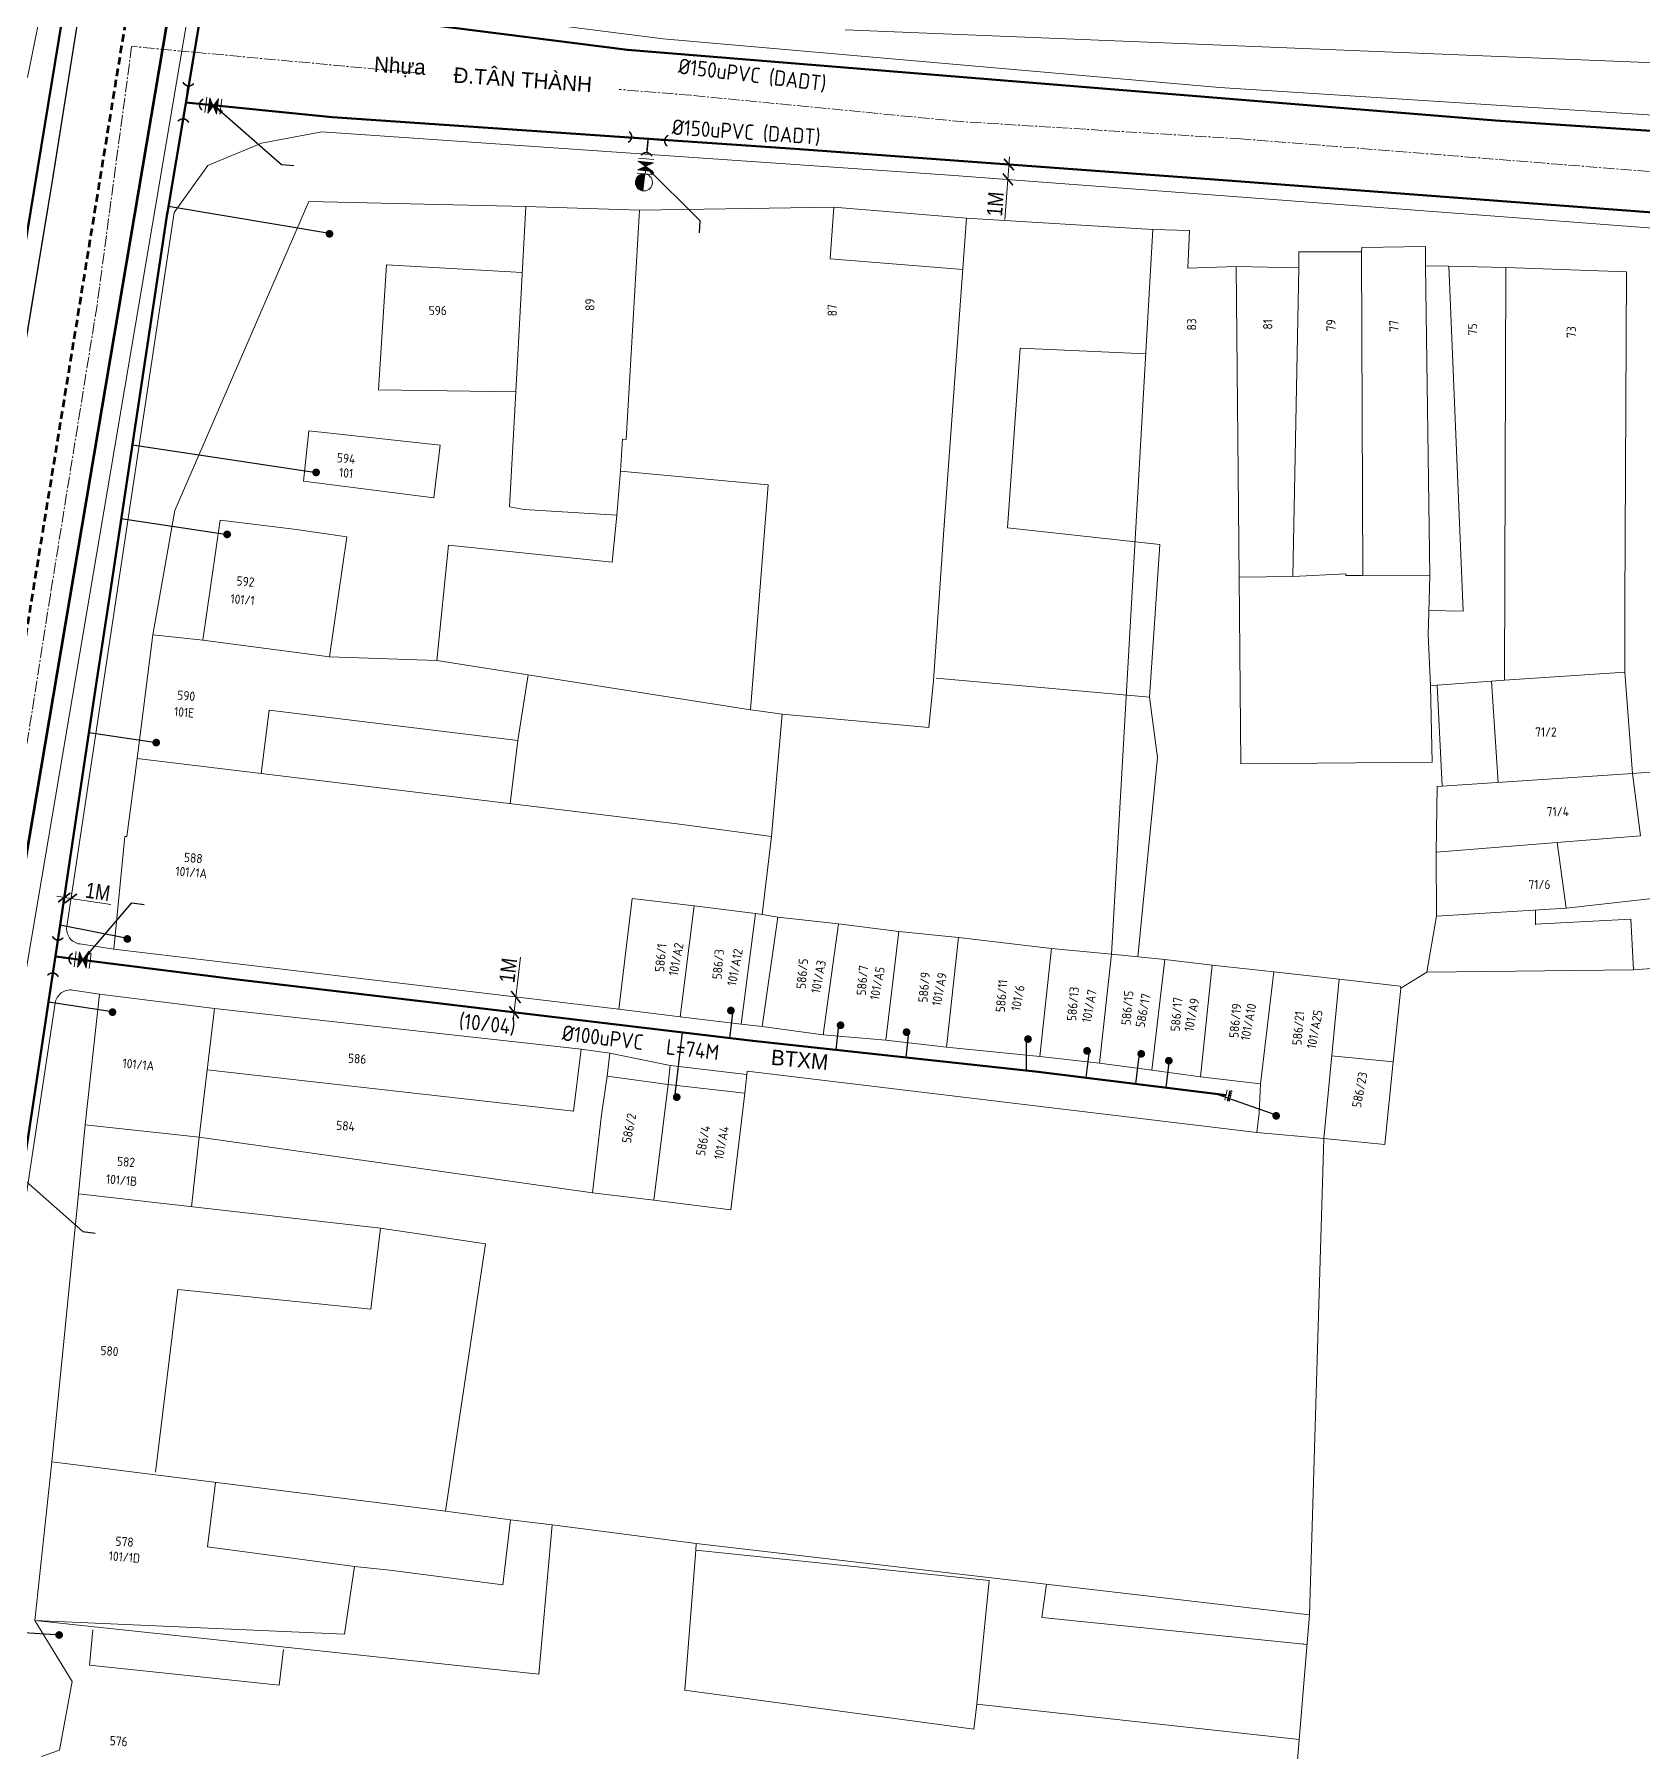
# Model space of a CAD drawing. Header units: inches. Extents: x 595615 to 1194060, y 1190840 to 2385448.
# Drawn here: x 596780.2 to 596884.4, y 1192943.2 to 1193054.5 of the extents above; entities that cross this region are included whole.
import ezdxf
from ezdxf.enums import TextEntityAlignment as Align

# ---------------------------------------------------------------- set-up
doc = ezdxf.new("R2010")
doc.units = ezdxf.units.IN
doc.header["$MEASUREMENT"] = 0
doc.linetypes.add('CENTER2', pattern=[1.125, 0.75, -0.125, 0.125, -0.125])
doc.linetypes.add('DASHED', pattern=[0.75, 0.5, -0.25])
doc.layers.get('Defpoints').update_dxf_attribs({"color": 1})
for name, color, linetype, lineweight in [('Chitiet', 4, 'Continuous', 9), ('DN 100 uPVC', 4, 'Continuous', 50), ('DN 25 PE', 40, 'Continuous', 30), ('DUONG CACH LE', 112, 'Continuous', 5), ('NAM-CDAI', 220, 'Continuous', 25), ('Nen tim duong', 9, 'CENTER2', 0), ('Nen_HTHANH-TP', 9, 'Continuous', 0), ('Nen_SN-HTHANH-TP_new', 7, 'Continuous', 0), ('Nen_SN_HTHANH_old', 9, 'Continuous', 0), ('Nen_TANTHANH-TP', 8, 'Continuous', 5), ('ONG BTCT', 61, 'DASHED', 100), ('ONG CAP 2 (DADT)', 140, 'Continuous', 70), ('ONG CAP 3 (DADT)', 221, 'Continuous', 50), ('ONGCAP2', 5, 'Continuous', 20), ('TEXT PIPE', 3, 'Continuous', 25), ('Text_GiaoThong', 142, 'Continuous', 0), ('TLK 15', 220, 'Continuous', 20), ('Trucuuhoa', 1, 'Continuous', 15), ('VAN', 7, 'Continuous', 20)]:
    doc.layers.add(name, color=color, linetype=linetype, lineweight=lineweight)
doc.layers.add('ki hieu van', color=170, linetype='Continuous')
doc.styles.add('Giao Thong', font='VAPTIMN_0.TTF', dxfattribs={"height": 1})
doc.styles.add('Sonha_QTB', font='isocp.shx', dxfattribs={"height": 0.6, "bigfont": 'bigfont.shx'})
doc.styles.add('text', font='isocp2.shx')
doc.styles.add('VNI-HC', font='VHELVCN_0.TTF')
doc.dimstyles.new('DUONG KICH THUOC', dxfattribs={"dimtxt": 1, "dimasz": 0.7, "dimexe": 0.5, "dimexo": 0.3, "dimgap": 0.2, "dimtad": 1, "dimzin": 0, "dimdsep": 46, "dimtxsty": 'VNI-HC', "dimblk": 'ARCHTICK', "dimcen": 0.09, "dimdle": 0.5, "dimclrd": 256, "dimclre": 256, "dimclrt": 256, "dimadec": 0, "dimazin": 0, "dimtfac": 1, "dimtofl": 0, "dimtmove": 0, "dimatfit": 3, "dimfxl": 1, "dimtolj": 1, "dimtzin": 0, "dimlwd": -1, "dimlwe": -1, "dimarcsym": 0})

# ---------------------------------------------------------------- blocks, each defined once
blk = doc.blocks.new('BIT')
at = {"layer": 'Chitiet', "ltscale": 100}
for p, q in [((0.35, 0), (-0.35, 0)), ((-0.3, -0.16), (-0.35, -0.21)), ((0.35, -0.16), (-0.35, -0.16)), ((-0.18, -0.16), (-0.34, -0.33)), ((-0.06, -0.16), (-0.22, -0.33)), ((0.07, -0.16), (-0.09, -0.33)), ((0.19, -0.16), (0.03, -0.33)), ((0.32, -0.16), (0.15, -0.33)), ((0.35, -0.25), (0.28, -0.33))]:
    blk.add_line(p, q, dxfattribs=at)
blk = doc.blocks.new('VAN')
at = {"layer": 'VAN'}
h = blk.add_hatch(color=256, dxfattribs=at)
h.paths.add_polyline_path([(0.21, -0.5), (0.49, 0), (0.21, 0.5)])
h.paths.add_polyline_path([(0.77, 0.5), (0.49, 0), (0.77, -0.5)])
at = {"layer": 'VAN', "ltscale": 100}
for p, q in [((0, 0.5), (0, -0.5)), ((0.77, -0.5), (0.21, 0.5)), ((0.21, -0.5), (0.77, 0.5)), ((0.21, 0.5), (0.21, -0.5)), ((0.77, 0.5), (0.77, -0.5)), ((0.98, 0.5), (0.98, -0.5))]:
    blk.add_line(p, q, dxfattribs=at)
blk = doc.blocks.new('TE+VAN')
at = {"layer": 'Chitiet', "ltscale": 100, "const_width": 0.1}
for points in [[(-0.35, 1.28, 0.571257), (0.35, 1.28)], [(1.1, 0.35, 0.571257), (1.1, -0.35)], [(0.35, -1.28, 0.571257), (-0.35, -1.28)]]:
    blk.add_lwpolyline(points, format="xyb", dxfattribs=at)
for points in [[(0, -1.08), (0, 1.08)], [(0.9, 0), (0, 0)]]:
    blk.add_lwpolyline(points, dxfattribs=at)
at = {"layer": 'VAN'}
blk.add_blockref('VAN', (1.3, 0), dxfattribs=at)
blk = doc.blocks.new('_ArchTick')
at = {"color": 0, "linetype": 'ByBlock', "const_width": 0.15}
blk.add_lwpolyline([(-0.5, -0.5), (0.5, 0.5)], dxfattribs=at)
blk = doc.blocks.new('*D77')
at = {"layer": 'Defpoints', "color": 0}
for p in [(596811.37, 1192992.08), (596811.37, 1192992.08), (596811.25, 1192991.09)]:
    blk.add_point(p, dxfattribs=at)
at = {"layer": 'DUONG CACH LE'}
for p, q in [((596811.37, 1192992.08), (596811.68, 1192994.67)), ((596811.19, 1192990.59), (596811.37, 1192992.08)), ((596811.67, 1192992.05), (596811.86, 1192992.02)), ((596811.55, 1192991.05), (596811.74, 1192991.03))]:
    blk.add_line(p, q, dxfattribs=at)
at = {"layer": 'DUONG CACH LE', "xscale": 0.7, "yscale": 0.7, "zscale": 0.7}
for p, rotation in [((596811.25, 1192991.09), 263.2034563289758), ((596811.37, 1192992.08), 83.20345632897588)]:
    blk.add_blockref('_ArchTick', p, dxfattribs=dict(at, rotation=rotation))
at = {"layer": 'DUONG CACH LE', "insert": (596810.87, 1192993.81), "char_height": 1, "attachment_point": 5, "rotation": 83.2035, "style": 'VNI-HC'}
blk.add_mtext('\\A1;1M', dxfattribs=at)
blk = doc.blocks.new('TLK 15')
at = {"layer": 'TLK 15', "linetype": 'Continuous', "const_width": 0.25}
blk.add_lwpolyline([(-0.125, 0, 1), (0.125, 0, 1)], format="xyb", close=True, dxfattribs=at)
blk = doc.blocks.new('Trucuuhoa100')
at = {"layer": 'Trucuuhoa', "linetype": 'Continuous'}
blk.add_hatch(color=256, dxfattribs=at).paths.add_polyline_path([(0.55, 0, 0.414373), (0, 0.55, 0.414055), (-0.55, 0)])
blk.add_line((-0.55, 0), (0.55, 0), dxfattribs=at)
at = {"layer": 'Trucuuhoa', "linetype": 'Continuous', "flags": 128}
blk.add_lwpolyline([(0.55, -0.02), (0.89, -0.02)], dxfattribs=at)
at = {"layer": 'Trucuuhoa', "linetype": 'Continuous'}
blk.add_circle((0, 0), 0.551, dxfattribs=at)
blk = doc.blocks.new('*D155')
at = {"layer": 'Defpoints', "color": 0}
for p in [(596843.34, 1193046.04), (596843.27, 1193045.08), (596843.27, 1193045.08)]:
    blk.add_point(p, dxfattribs=at)
at = {"layer": 'DUONG CACH LE'}
for p, q in [((596843.38, 1193046.54), (596843.27, 1193045.08)), ((596843.64, 1193046.02), (596843.84, 1193046)), ((596843.27, 1193045.08), (596843.07, 1193042.47)), ((596843.57, 1193045.05), (596843.77, 1193045.04))]:
    blk.add_line(p, q, dxfattribs=at)
at = {"layer": 'DUONG CACH LE', "xscale": 0.7, "yscale": 0.7, "zscale": 0.7}
for p, rotation in [((596843.34, 1193046.04), 85.69339968347415), ((596843.27, 1193045.08), 265.6933996834742)]:
    blk.add_blockref('_ArchTick', p, dxfattribs=dict(at, rotation=rotation))
at = {"layer": 'DUONG CACH LE', "insert": (596842.45, 1193043.48), "char_height": 1, "attachment_point": 5, "rotation": 85.6934, "style": 'VNI-HC'}
blk.add_mtext('\\A1;1M', dxfattribs=at)
blk = doc.blocks.new('*D156')
at = {"layer": 'Defpoints', "color": 0}
for p in [(596782.09, 1192998.53), (596782.52, 1192998.47), (596782.52, 1192998.47)]:
    blk.add_point(p, dxfattribs=at)
at = {"layer": 'DUONG CACH LE'}
for p, q in [((596781.6, 1192998.61), (596782.52, 1192998.47)), ((596782.13, 1192998.83), (596782.16, 1192999.03)), ((596782.52, 1192998.47), (596785.11, 1192998.08)), ((596782.57, 1192998.76), (596782.6, 1192998.96))]:
    blk.add_line(p, q, dxfattribs=at)
at = {"layer": 'DUONG CACH LE', "xscale": 0.7, "yscale": 0.7, "zscale": 0.7}
for p, rotation in [((596782.09, 1192998.53), 171.4364488690022), ((596782.52, 1192998.47), 351.4364488690022)]:
    blk.add_blockref('_ArchTick', p, dxfattribs=dict(at, rotation=rotation))
at = {"layer": 'DUONG CACH LE', "insert": (596784.27, 1192998.91), "char_height": 1, "attachment_point": 5, "rotation": 351.4364, "style": 'VNI-HC'}
blk.add_mtext('\\A1;1M', dxfattribs=at)

msp = doc.modelspace()

# ---------------------------------------------------------------- linework, layer by layer
at = {"layer": 'DN 100 uPVC'}
msp.add_lwpolyline([(596781.514, 1192994.706), (596783.532, 1192994.443), (596793.139, 1192993.246), (596806.851, 1192991.612), (596826.729, 1192989.232), (596845.229, 1192987.243), (596857.416, 1192985.728)], dxfattribs=at)
at = {"layer": 'DN 25 PE'}
for p, q in [((596799.411, 1193041.552), (596788.842, 1193043.33)), ((596798.295, 1193026.087), (596786.507, 1193027.862)), ((596792.528, 1193022.069), (596785.787, 1193023.084)), ((596787.928, 1193008.574), (596783.698, 1193009.211)), ((596786.305, 1192995.847), (596781.821, 1192996.747)), ((596785.346, 1192991.103), (596781.068, 1192991.747)), ((596825.436, 1192991.206), (596825.221, 1192989.413)), ((596821.674, 1192985.592), (596822.175, 1192989.777)), ((596832.296, 1192990.251), (596832.124, 1192988.652)), ((596836.825, 1192989.805), (596836.649, 1192988.165)), ((596844.447, 1192989.357), (596844.447, 1192987.327)), ((596848.528, 1192988.592), (596848.313, 1192986.859)), ((596851.79, 1192988.4), (596851.549, 1192986.457)), ((596853.703, 1192987.829), (596853.503, 1192986.214)), ((596860.789, 1192984.381), (596856.659, 1192985.822)), ((596781.887, 1192950.729), (596775.232, 1192951.118))]:
    msp.add_line(p, q, dxfattribs=at)
at = {"layer": 'Nen tim duong'}
for p, q in [((596786.461, 1193053.698), (596784.215, 1193036.907)), ((596804.753, 1193052.003), (596786.461, 1193053.698)), ((596805.301, 1193051.958), (596804.753, 1193052.003)), ((596822.704, 1193050.528), (596818.065, 1193050.909)), ((596840.435, 1193048.812), (596822.704, 1193050.528)), ((596858.396, 1193047.706), (596840.435, 1193048.812)), ((596888.208, 1193045.321), (596858.396, 1193047.706)), ((596784.215, 1193036.907), (596781.19, 1193018.134)), ((596781.19, 1193018.134), (596776.683, 1192989.501))]:
    msp.add_line(p, q, dxfattribs=at)
at = {"layer": 'Nen_HTHANH-TP', "linetype": 'Continuous'}
for p, q in [((596784.433, 1193064.507), (596781.378, 1193045.244)), ((596794.876, 1193047.425), (596791.398, 1193045.972)), ((596798.796, 1193048.158), (596794.876, 1193047.425)), ((596839.488, 1193045.361), (596798.796, 1193048.158)), ((596781.378, 1193045.244), (596776.99, 1193018.761)), ((596791.398, 1193045.972), (596789.22, 1193042.931)), ((596839.488, 1193045.361), (596874.83, 1193042.7)), ((596789.266, 1193023.611), (596797.939, 1193043.648)), ((596812.02, 1193043.329), (596797.939, 1193043.648)), ((596812.02, 1193043.329), (596811.359, 1193031.309)), ((596819.39, 1193043.085), (596812.02, 1193043.329)), ((596819.39, 1193043.085), (596818.532, 1193028.224)), ((596831.98, 1193043.275), (596819.39, 1193043.085)), ((596831.98, 1193043.275), (596831.743, 1193039.925)), ((596840.59, 1193042.572), (596831.98, 1193043.275)), ((596874.83, 1193042.7), (596910.712, 1193039.989)), ((596840.59, 1193042.572), (596839.146, 1193022.671)), ((596852.661, 1193041.832), (596840.59, 1193042.572)), ((596852.661, 1193041.832), (596849.979, 1192994.86)), ((596855.041, 1193041.764), (596852.661, 1193041.832)), ((596854.933, 1193039.324), (596855.041, 1193041.764)), ((596866.222, 1193040.673), (596866.202, 1193040.393)), ((596870.352, 1193040.736), (596866.222, 1193040.673)), ((596870.353, 1193039.476), (596870.352, 1193040.736)), ((596802.973, 1193039.542), (596802.469, 1193031.431)), ((596802.973, 1193039.542), (596811.783, 1193039.049)), ((596831.743, 1193039.925), (596840.353, 1193039.242)), ((596858.073, 1193039.426), (596854.933, 1193039.324)), ((596858.259, 1193019.296), (596858.073, 1193039.426)), ((596862.123, 1193039.349), (596858.073, 1193039.426)), ((596862.123, 1193039.349), (596861.739, 1193019.329)), ((596862.132, 1193040.379), (596862.123, 1193039.349)), ((596866.202, 1193040.393), (596862.132, 1193040.379)), ((596866.202, 1193040.393), (596866.289, 1193019.413)), ((596871.853, 1193039.457), (596870.353, 1193039.476)), ((596870.353, 1193039.476), (596870.629, 1193019.426)), ((596871.853, 1193039.457), (596872.791, 1193017.088)), ((596875.553, 1193039.36), (596871.853, 1193039.457)), ((596875.553, 1193039.36), (596875.455, 1193012.61)), ((596883.383, 1193039.087), (596875.553, 1193039.36)), ((596883.271, 1193017.527), (596883.383, 1193039.087)), ((596843.237, 1193022.494), (596844.067, 1193034.135)), ((596844.057, 1193034.135), (596852.207, 1193033.771)), ((596802.469, 1193031.431), (596811.359, 1193031.309)), ((596811.359, 1193031.309), (596810.955, 1193023.848)), ((596797.594, 1193025.527), (596797.951, 1193028.788)), ((596797.951, 1193028.788), (596806.462, 1193027.845)), ((596818.282, 1193028.234), (596818.164, 1193026.174)), ((596818.532, 1193028.224), (596818.282, 1193028.234)), ((596806.462, 1193027.845), (596806.055, 1193024.444)), ((596817.906, 1193023.314), (596818.164, 1193026.174)), ((596818.164, 1193026.174), (596827.724, 1193025.292)), ((596806.055, 1193024.444), (596797.594, 1193025.527)), ((596827.724, 1193025.292), (596826.576, 1193010.691)), ((596810.955, 1193023.848), (596811.906, 1193023.679)), ((596787.832, 1193015.55), (596789.266, 1193023.611)), ((596791.072, 1193015.222), (596792.206, 1193022.993)), ((596792.206, 1193022.993), (596796.967, 1193022.397)), ((596811.906, 1193023.679), (596817.906, 1193023.314)), ((596817.906, 1193023.314), (596817.608, 1193020.264)), ((596839.146, 1193022.671), (596838.455, 1193012.6)), ((596796.967, 1193022.397), (596800.417, 1193021.9)), ((596800.417, 1193021.9), (596799.293, 1193014.129)), ((596853.127, 1193021.422), (596843.237, 1193022.494)), ((596807.007, 1193021.365), (596806.253, 1193013.894)), ((596817.608, 1193020.264), (596807.007, 1193021.365)), ((596853.127, 1193021.422), (596852.445, 1193011.512)), ((596861.739, 1193019.329), (596858.259, 1193019.296)), ((596858.379, 1193007.196), (596858.259, 1193019.296)), ((596861.739, 1193019.329), (596865.169, 1193019.502)), ((596865.169, 1193019.502), (596865.179, 1193019.412)), ((596866.289, 1193019.413), (596865.179, 1193019.412)), ((596870.629, 1193019.426), (596866.289, 1193019.413)), ((596870.561, 1193016.996), (596870.629, 1193019.426)), ((596872.791, 1193017.088), (596870.561, 1193017.146)), ((596883.264, 1193013.147), (596883.271, 1193017.527)), ((596870.522, 1193015.606), (596870.561, 1193016.996)), ((596787.832, 1193015.55), (596786.809, 1193007.549)), ((596791.072, 1193015.222), (596787.832, 1193015.55)), ((596799.293, 1193014.129), (596791.072, 1193015.222)), ((596870.665, 1193012.246), (596870.522, 1193015.606)), ((596806.253, 1193013.894), (596799.293, 1193014.129)), ((596826.576, 1193010.691), (596806.253, 1193013.894)), ((596811.498, 1193008.709), (596812.164, 1193012.959)), ((596838.614, 1193012.75), (596852.445, 1193011.512)), ((596883.264, 1193013.147), (596875.455, 1193012.61)), ((596883.769, 1193006.567), (596883.264, 1193013.147)), ((596838.455, 1193012.6), (596838.147, 1193009.55)), ((596852.445, 1193011.512), (596852.969, 1193007.602)), ((596870.665, 1193012.246), (596871.095, 1193012.297)), ((596870.665, 1193012.246), (596870.769, 1193007.306)), ((596874.625, 1193012.56), (596871.095, 1193012.297)), ((596871.095, 1193012.297), (596871.42, 1193005.757)), ((596874.625, 1193012.56), (596875.455, 1193012.61)), ((596874.625, 1193012.56), (596875.06, 1193005.99)), ((596795.376, 1193010.666), (596794.859, 1193006.575)), ((596811.498, 1193008.709), (596795.376, 1193010.666)), ((596827.256, 1193010.601), (596826.576, 1193010.691)), ((596828.626, 1193010.422), (596827.256, 1193010.601)), ((596827.933, 1193002.482), (596828.626, 1193010.422)), ((596838.147, 1193009.55), (596828.626, 1193010.422)), ((596811.498, 1193008.709), (596811.001, 1193004.628)), ((596786.809, 1193007.549), (596786.143, 1193002.478)), ((596786.809, 1193007.549), (596821.822, 1193003.317)), ((596852.969, 1193007.602), (596851.699, 1192994.691)), ((596870.769, 1193007.306), (596858.379, 1193007.196)), ((596883.769, 1193006.567), (596871.42, 1193005.757)), ((596886.549, 1193006.789), (596883.769, 1193006.567)), ((596884.273, 1193002.527), (596883.769, 1193006.567)), ((596871.11, 1193005.737), (596871.044, 1193001.467)), ((596871.42, 1193005.757), (596871.11, 1193005.737)), ((596827.933, 1193002.482), (596821.822, 1193003.317)), ((596786.013, 1193002.488), (596785.299, 1192995.187)), ((596786.143, 1193002.478), (596786.013, 1193002.488)), ((596827.347, 1192997.441), (596827.933, 1193002.482)), ((596871.044, 1193001.467), (596884.273, 1193002.527)), ((596879.466, 1192997.833), (596878.873, 1193002.093)), ((596871.047, 1192997.317), (596871.044, 1193001.467)), ((596818.906, 1192998.475), (596818.052, 1192991.284)), ((596822.926, 1192997.988), (596818.906, 1192998.475)), ((596887.786, 1192998.77), (596879.466, 1192997.833)), ((596822.926, 1192997.988), (596822.032, 1192990.787)), ((596826.897, 1192997.501), (596822.926, 1192997.988)), ((596826.897, 1192997.501), (596825.973, 1192990.32)), ((596827.347, 1192997.441), (596826.897, 1192997.501)), ((596828.347, 1192997.262), (596827.343, 1192990.171)), ((596828.347, 1192997.262), (596827.347, 1192997.441)), ((596832.297, 1192996.835), (596828.347, 1192997.262)), ((596870.44, 1192993.696), (596871.047, 1192997.317)), ((596879.466, 1192997.833), (596871.047, 1192997.317)), ((596877.477, 1192996.802), (596877.467, 1192997.712)), ((596877.477, 1192996.802), (596883.647, 1192997.127)), ((596883.647, 1192997.127), (596883.83, 1192993.837)), ((596832.297, 1192996.835), (596831.303, 1192989.635)), ((596836.198, 1192996.339), (596832.297, 1192996.835)), ((596836.198, 1192996.339), (596835.353, 1192989.288)), ((596840.058, 1192995.942), (596836.198, 1192996.339)), ((596840.058, 1192995.942), (596839.294, 1192988.831)), ((596846.089, 1192995.237), (596840.058, 1192995.942)), ((596785.299, 1192995.187), (596818.052, 1192991.284)), ((596846.089, 1192995.237), (596845.344, 1192988.236)), ((596849.979, 1192994.86), (596846.089, 1192995.237)), ((596849.979, 1192994.86), (596849.205, 1192987.789)), ((596853.449, 1192994.522), (596849.979, 1192994.86)), ((596853.449, 1192994.522), (596852.595, 1192987.342)), ((596856.519, 1192994.155), (596853.449, 1192994.522)), ((596856.519, 1192994.155), (596855.755, 1192986.914)), ((596860.52, 1192993.708), (596856.519, 1192994.155)), ((596860.52, 1192993.708), (596859.656, 1192986.457)), ((596864.74, 1192993.232), (596860.52, 1192993.708)), ((596868.741, 1192992.655), (596870.44, 1192993.696)), ((596870.44, 1192993.696), (596883.83, 1192993.837)), ((596883.83, 1192993.837), (596888.479, 1192994.181)), ((596864.74, 1192993.232), (596863.749, 1192982.921)), ((596868.701, 1192992.775), (596864.74, 1192993.232)), ((596868.255, 1192987.874), (596868.741, 1192992.655)), ((596868.741, 1192992.655), (596868.701, 1192992.775)), ((596783.458, 1192983.796), (596784.381, 1192992.267)), ((596784.381, 1192992.267), (596791.842, 1192991.333)), ((596791.842, 1192991.333), (596790.828, 1192983.002)), ((596791.842, 1192991.333), (596815.594, 1192988.692)), ((596818.052, 1192991.284), (596822.032, 1192990.787)), ((596822.032, 1192990.787), (596825.973, 1192990.32)), ((596825.973, 1192990.32), (596827.343, 1192990.171)), ((596827.343, 1192990.171), (596831.303, 1192989.635)), ((596831.303, 1192989.635), (596835.353, 1192989.288)), ((596835.353, 1192989.288), (596839.294, 1192988.831)), ((596815.097, 1192984.682), (596815.594, 1192988.692)), ((596815.594, 1192988.692), (596817.464, 1192988.453)), ((596817.464, 1192988.453), (596817.295, 1192986.943)), ((596821.375, 1192987.637), (596817.464, 1192988.453)), ((596839.294, 1192988.831), (596845.344, 1192988.236)), ((596845.344, 1192988.236), (596849.205, 1192987.789)), ((596868.255, 1192987.874), (596864.254, 1192988.261)), ((596815.097, 1192984.682), (596791.365, 1192987.372)), ((596821.236, 1192986.416), (596821.375, 1192987.637)), ((596821.375, 1192987.637), (596826.335, 1192987.061)), ((596826.335, 1192987.061), (596826.206, 1192985.84)), ((596826.355, 1192987.271), (596826.335, 1192987.061)), ((596859.418, 1192983.307), (596826.355, 1192987.271)), ((596849.205, 1192987.789), (596852.595, 1192987.342)), ((596852.595, 1192987.342), (596855.755, 1192986.914)), ((596867.699, 1192982.514), (596868.255, 1192987.874)), ((596817.295, 1192986.943), (596816.917, 1192984.453)), ((596817.295, 1192986.943), (596821.236, 1192986.416)), ((596820.312, 1192978.906), (596821.236, 1192986.416)), ((596821.236, 1192986.416), (596826.206, 1192985.84)), ((596855.755, 1192986.914), (596859.656, 1192986.457)), ((596859.656, 1192986.457), (596859.557, 1192984.547)), ((596826.206, 1192985.84), (596825.312, 1192978.28)), ((596783.011, 1192979.326), (596783.458, 1192983.796)), ((596783.458, 1192983.796), (596790.828, 1192983.002)), ((596816.917, 1192984.453), (596816.331, 1192979.393)), ((596859.557, 1192984.547), (596859.418, 1192983.307)), ((596790.828, 1192983.002), (596790.352, 1192978.492)), ((596790.828, 1192983.002), (596816.331, 1192979.393)), ((596859.418, 1192983.307), (596863.749, 1192982.921)), ((596862.833, 1192952.03), (596863.749, 1192982.921)), ((596863.749, 1192982.921), (596867.699, 1192982.514)), ((596781.285, 1192961.944), (596783.011, 1192979.326)), ((596802.603, 1192977.101), (596783.011, 1192979.326)), ((596816.331, 1192979.393), (596820.312, 1192978.906)), ((596820.312, 1192978.906), (596825.312, 1192978.28)), ((596801.977, 1192971.841), (596802.603, 1192977.101)), ((596802.603, 1192977.101), (596809.394, 1192976.087)), ((596806.798, 1192958.755), (596809.394, 1192976.087)), ((596788.006, 1192961.28), (596789.466, 1192973.131)), ((596789.466, 1192973.131), (596801.977, 1192971.841)), ((596781.285, 1192961.944), (596780.174, 1192951.663)), ((596806.798, 1192958.755), (596781.285, 1192961.944)), ((596791.38, 1192956.442), (596791.906, 1192960.613)), ((596811.028, 1192958.188), (596806.798, 1192958.755)), ((596810.522, 1192953.988), (596811.028, 1192958.188)), ((596813.729, 1192957.88), (596811.028, 1192958.188)), ((596812.857, 1192948.18), (596813.729, 1192957.88)), ((596823.07, 1192956.658), (596813.729, 1192957.88)), ((596800.911, 1192955.18), (596791.38, 1192956.442)), ((596822.317, 1192947.177), (596823.03, 1192956.218)), ((596823.07, 1192956.658), (596823.03, 1192956.218)), ((596823.03, 1192956.218), (596842.052, 1192954.263)), ((596862.833, 1192952.03), (596823.07, 1192956.658)), ((596800.264, 1192950.78), (596800.911, 1192955.18)), ((596800.911, 1192955.18), (596803.201, 1192954.922)), ((596803.201, 1192954.922), (596810.522, 1192953.988)), ((596842.052, 1192954.263), (596841.248, 1192946.243)), ((596845.474, 1192951.866), (596845.762, 1192954.016)), ((596780.174, 1192951.663), (596812.857, 1192948.18)), ((596780.174, 1192951.663), (596800.264, 1192950.78)), ((596780.174, 1192951.663), (596782.607, 1192947.725)), ((596845.474, 1192951.866), (596862.675, 1192950.11)), ((596861.14, 1192932.039), (596862.833, 1192952.03)), ((596783.934, 1192951.056), (596783.726, 1192948.776)), ((596796.017, 1192947.476), (596796.295, 1192949.796)), ((596783.726, 1192948.776), (596796.017, 1192947.476)), ((596782.607, 1192947.725), (596781.79, 1192943.265)), ((596822.307, 1192947.147), (596841.059, 1192944.622)), ((596841.059, 1192944.622), (596841.248, 1192946.243)), ((596841.248, 1192946.243), (596862.15, 1192943.959)), ((596781.79, 1192943.265), (596780.621, 1192942.864))]:
    msp.add_line(p, q, dxfattribs=at)
for points in [[(596785.299, 1192995.187), (596783.092, 1192995.52, -0.4142136), (596782.252, 1192996.658), (596789.22, 1193042.931)], [(596784.381, 1192992.267), (596782.642, 1192992.529, 0.4142136), (596781.504, 1192991.689), (596778.328, 1192970.602)]]:
    msp.add_lwpolyline(points, format="xyb", dxfattribs=at)
for p in [(596839.146, 1193022.671), (596877.477, 1192996.802), (596862.445, 1192950.14)]:
    msp.add_point(p, dxfattribs=at)
at = {"layer": 'Nen_TANTHANH-TP'}
for p, q in [((596787.791, 1193085.921), (596781.291, 1193044.861)), ((596787.791, 1193085.921), (596781.291, 1193044.861)), ((596801.211, 1193056.701), (596820.921, 1193054.181)), ((596779.711, 1193051.691), (596780.531, 1193055.751)), ((596820.921, 1193054.181), (596856.981, 1193051.041)), ((596820.921, 1193054.181), (596856.981, 1193051.041)), ((596930.141, 1193050.781), (596832.721, 1193054.781)), ((596930.141, 1193050.781), (596832.721, 1193054.781)), ((596856.981, 1193051.041), (596909.671, 1193047.681)), ((596776.881, 1193018.381), (596781.291, 1193044.861))]:
    msp.add_line(p, q, dxfattribs=at)
at = {"layer": 'ONG BTCT'}
msp.add_lwpolyline([(596790.334, 1193079.896), (596786.888, 1193060.414), (596777.349, 1193001.71)], dxfattribs=at)
at = {"layer": 'ONG CAP 2 (DADT)'}
msp.add_lwpolyline([(596789.548, 1193059.953), (596777.405, 1192988.203)], dxfattribs=at)
at = {"layer": 'ONG CAP 3 (DADT)'}
for points in [[(596785.657, 1193078.809), (596782.855, 1193061.026), (596772.66, 1192998.968)], [(596788.754, 1193042.812), (596788.754, 1193042.812), (596794.651, 1193077.866), (596794.728, 1193078.35)], [(596791.139, 1193056.987), (596818.602, 1193053.469), (596874.882, 1193048.898), (596917.754, 1193046.054), (596969.25, 1193041.461)], [(596789.975, 1193050.07), (596799.458, 1193049.115), (596829.454, 1193047.053), (596857.233, 1193045.028), (596887.676, 1193042.732), (596912.662, 1193040.852), (596933.11, 1193039.391), (596948.736, 1193038.908), (596980.817, 1193038.154), (597021.835, 1193037.736), (597037.916, 1193039.844), (597053.211, 1193042.231), (597063.342, 1193044.324), (597070.478, 1193046.22), (597078.979, 1193046.8), (597088.873, 1193047.575), (597103.307, 1193049.36), (597108.541, 1193050.194), (597111.716, 1193048.707), (597126.803, 1193035.614), (597135.509, 1193025.698)], [(596779.11, 1192978.74), (596780.248, 1192986.297), (596781.073, 1192991.779), (596781.821, 1192996.747), (596783.002, 1193004.585), (596784.214, 1193012.636), (596784.998, 1193017.845), (596788.788, 1193043.009), (596788.788, 1193043.009), (596788.788, 1193043.009)]]:
    msp.add_lwpolyline(points, dxfattribs=at)
at = {"layer": 'ONGCAP2'}
msp.add_lwpolyline([(596794.076, 1193079.185), (596778.381, 1192986.571)], dxfattribs=at)

# ---------------------------------------------------------------- block references
at = {"layer": 'Chitiet'}
for name, p, rotation in [('TE+VAN', (596789.975, 1193050.07), 352.6947945499449), ('TE+VAN', (596819.947, 1193047.707), 264.5306466316662), ('TE+VAN', (596781.514, 1192994.706), 352.6947945499449), ('BIT', (596857.416, 1192985.728), 77.09888024508143)]:
    msp.add_blockref(name, p, dxfattribs=dict(at, rotation=rotation))
at = {"layer": 'TLK 15', "rotation": 359.9999999934133}
for p in [(596799.286, 1193041.552), (596798.42, 1193026.087), (596792.653, 1193022.069), (596788.053, 1193008.574), (596786.18, 1192995.847), (596785.221, 1192991.103), (596825.311, 1192991.206), (596832.421, 1192990.251), (596836.7, 1192989.805), (596844.572, 1192989.357), (596848.403, 1192988.592), (596851.915, 1192988.4), (596853.703, 1192987.954), (596821.799, 1192985.592), (596860.664, 1192984.381), (596781.762, 1192950.729)]:
    msp.add_blockref('TLK 15', p, dxfattribs=at)
at = {"layer": 'TLK 15'}
for p in [(596799.286, 1193041.552), (596798.42, 1193026.087), (596792.653, 1193022.069), (596788.053, 1193008.574), (596786.18, 1192995.847), (596785.221, 1192991.103), (596825.311, 1192991.206), (596832.421, 1192990.251), (596836.7, 1192989.805), (596844.572, 1192989.357), (596848.403, 1192988.592), (596851.915, 1192988.4), (596853.703, 1192987.954), (596821.799, 1192985.592), (596860.664, 1192984.381), (596781.762, 1192950.729)]:
    msp.add_blockref('TLK 15', p, dxfattribs=at)
at = {"layer": 'Trucuuhoa', "rotation": 83.459190852997}
msp.add_blockref('Trucuuhoa100', (596819.675, 1193044.886), dxfattribs=at)

# ---------------------------------------------------------------- texts
at = {"layer": 'NAM-CDAI', "style": 'text'}
for s, p in [('(10/04)', (596807.639, 1192990.058)), ('L=74M', (596821.069, 1192988.377))]:
    msp.add_text(s, height=1, rotation=353.42042, dxfattribs=at).set_placement(p)
at = {"layer": 'Nen_SN-HTHANH-TP_new', "style": 'Sonha_QTB'}
for s, rotation, p in [('89', 90, (596816.168, 1193036.96)), ('596', 0.04623, (596806.307, 1193036.582)), ('87', 90, (596831.876, 1193036.596)), ('83', 90, (596855.176, 1193035.676)), ('81', 90, (596860.114, 1193035.682)), ('79', 90, (596864.213, 1193035.626)), ('77', 90, (596868.298, 1193035.579)), ('75', 90, (596873.389, 1193035.364)), ('73', 90, (596879.791, 1193035.181)), ('594', 354.99191, (596800.368, 1193026.996)), ('592', 354.99191, (596793.842, 1193019.015)), ('590', 354.99191, (596789.999, 1193011.61)), ('71/2', 0.04623, (596878.149, 1193009.257)), ('71/4', 0.04623, (596878.921, 1193004.098)), ('588', 354.99191, (596790.46, 1193001.093)), ('71/6', 0.04623, (596877.729, 1192999.378)), ('586/1', 85.04623, (596820.756, 1192994.625)), ('586/3', 85.04623, (596824.486, 1192994.208)), ('586/5', 85.04623, (596829.936, 1192993.599)), ('586/7', 85.04623, (596833.837, 1192993.164)), ('586/9', 85.04623, (596837.836, 1192992.717)), ('586/11', 85.04623, (596842.857, 1192992.156)), ('586/13', 85.04623, (596847.485, 1192991.639)), ('586/15', 85.04623, (596851.017, 1192991.38)), ('586/17', 85.04623, (596854.2, 1192990.963)), ('586/19', 85.04623, (596858.007, 1192990.549)), ('586/21', 85.04623, (596862.095, 1192990.059)), ('586', 355.95198, (596801.083, 1192988.085)), ('586/23', 79.31603, (596866.076, 1192986.072)), ('584', 355.95198, (596800.329, 1192983.729)), ('586/2', 79.31603, (596818.707, 1192983.578)), ('586/4', 79.31603, (596823.51, 1192982.779)), ('582', 355.95198, (596786.099, 1192981.394)), ('580', 355.95198, (596785.022, 1192969.137)), ('578', 355.95198, (596786.002, 1192956.777)), ('576', 355.9038, (596785.621, 1192943.847))]:
    msp.add_text(s, height=0.6, rotation=rotation, dxfattribs=at).set_placement(p, align=Align.MIDDLE)
at = {"layer": 'Nen_SN_HTHANH_old', "style": 'Sonha_QTB'}
for s, rotation, p in [('101', 354.99191, (596800.368, 1193026.049)), ('101/1', 354.99191, (596793.653, 1193017.841)), ('101E', 354.99191, (596789.861, 1193010.538)), ('101/1A', 354.99191, (596790.327, 1193000.163)), ('101/A2', 79.31603, (596821.757, 1192994.526)), ('101/A12', 79.31603, (596825.573, 1192994.008)), ('101/A3', 79.31603, (596830.991, 1192993.397)), ('101/A5', 79.31603, (596834.808, 1192992.973)), ('101/A9', 79.31603, (596838.828, 1192992.586)), ('101/6', 79.31603, (596843.917, 1192992.022)), ('101/A7', 79.31603, (596848.547, 1192991.497)), ('586/17', 79.31603, (596852.033, 1192991.214)), ('101/A9', 79.31603, (596855.19, 1192990.932)), ('101/A10', 79.31603, (596858.865, 1192990.462)), ('101/A25', 79.31603, (596863.161, 1192989.989)), ('101/1A', 354.99191, (596786.898, 1192987.706)), ('101/A4', 79.31603, (596824.703, 1192982.63)), ('101/1B', 354.99191, (596785.809, 1192980.209)), ('101/1D', 354.99191, (596785.993, 1192955.78))]:
    msp.add_text(s, height=0.6, rotation=rotation, dxfattribs=at).set_placement(p, align=Align.MIDDLE)
at = {"layer": 'TEXT PIPE', "style": 'text'}
for s, rotation, p in [('%%c150uPVC (DADT)', 353.0853, (596821.855, 1193051.942)), ('%%c150uPVC (DADT)', 356.1142, (596821.458, 1193047.985)), ('%%c100uPVC', 353.0853, (596814.314, 1192989.276))]:
    msp.add_text(s, height=1, rotation=rotation, dxfattribs=at).set_placement(p)
at = {"layer": 'Text_GiaoThong', "linetype": 'Continuous', "style": 'Giao Thong'}
for s, rotation, p in [('Nhöïa', 356.41015, (596803.85, 1193052.363)), ('Ñ.TAÂN THAØNH', 355.97884, (596811.827, 1193051.674)), ('BTXM', 354.78191, (596829.77, 1192988.019))]:
    msp.add_text(s, height=1, rotation=rotation, dxfattribs=at).set_placement(p, align=Align.MIDDLE)

# ---------------------------------------------------------------- dimensions: what is measured, and where the dimension line sits
at = {"layer": 'DUONG CACH LE'}
for p1, p2, picture, middle in [((596843.344, 1193046.041), (596843.271, 1193045.076), '*D155', (596842.449, 1193043.478)), ((596782.09, 1192998.532), (596782.524, 1192998.467), '*D156', (596784.266, 1192998.912)), ((596811.248, 1192991.085), (596811.367, 1192992.081), '*D77', (596810.868, 1192993.808))]:
    dim = msp.add_aligned_dim(p1=p1, p2=p2, distance=0, text='1M', dimstyle='DUONG KICH THUOC', override={"dimpost": 'M'}, dxfattribs=at)
    dim.commit()
    dim.dimension.update_dxf_attribs({"geometry": picture, "text_midpoint": middle})

# ---------------------------------------------------------------- leaders
at = {"layer": 'ki hieu van'}
for points in [[(596791.79, 1193049.887), (596796.171, 1193046.036), (596796.966, 1193045.983)], [(596819.776, 1193045.92), (596823.289, 1193042.421), (596823.249, 1193041.625)], [(596783.292, 1192994.474), (596786.472, 1192998.187), (596787.262, 1192998.087)], [(596776.335, 1192983.012), (596783.307, 1192976.877), (596784.098, 1192976.776)]]:
    msp.add_leader(points, dimstyle='DUONG KICH THUOC', override={"dimgap": 0.2, "dimtad": 0}, dxfattribs=at)

doc.saveas('drawing.dxf')
